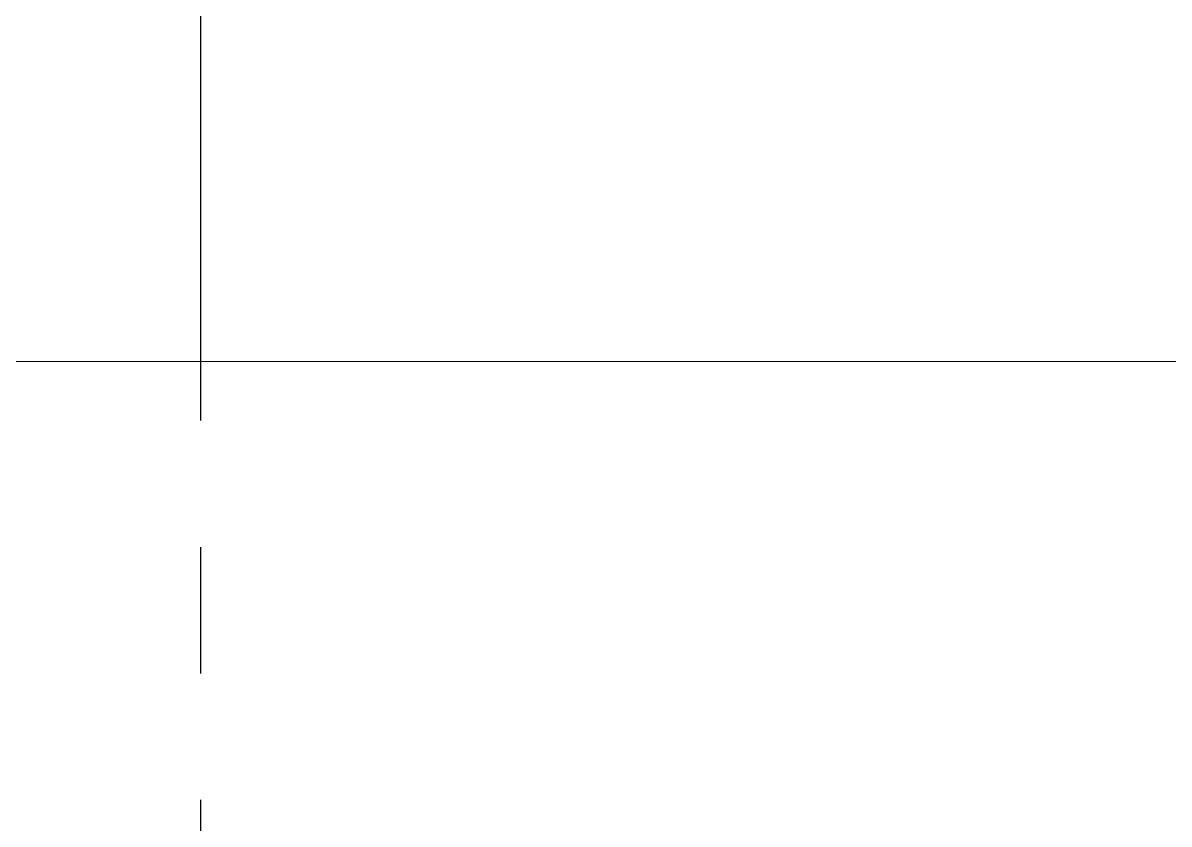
# Model space of a CAD drawing. Header units: inches. Extents: x -4110 to -1807, y 11006 to 12281.
# Drawn here: x -3787.5 to -3786.366, y 11122.732 to 11123.524 of the extents above; entities that cross this region are included whole.
import ezdxf

# ---------------------------------------------------------------- set-up
doc = ezdxf.new("R2010")
doc.units = ezdxf.units.IN
doc.header["$MEASUREMENT"] = 0
doc.linetypes.add('Grid Line 1_2_', pattern=[0.875, 0.5, -0.125, 0.125, -0.125])
for name, color, linetype, lineweight in [('0-1', 7, 'Continuous', 5), ('A-WALL', 113, 'Continuous', 18), ('A-WALL-PATT-5', 111, 'Continuous', 9), ('S-GRID-1', 1, 'Grid Line 1_2_', 30)]:
    doc.layers.add(name, color=color, linetype=linetype, lineweight=lineweight)

# ---------------------------------------------------------------- blocks, each defined once
blk = doc.blocks.new('CTR - 1st Phase - Structure_rvt-1-ENLARGED RCP - 1ST FLOOR PLAN - EAST')
at = {"layer": 'S-GRID-1'}
blk.add_line((-3787.3237, 11005.881), (-3787.3237, 12247.5006), dxfattribs=at)

msp = doc.modelspace()

# ---------------------------------------------------------------- hatches: boundary and pattern name
at = {"layer": 'A-WALL-PATT-5'}
h = msp.add_hatch(dxfattribs=at)
h.set_pattern_fill('FP_3', color=256, style=0, pattern_type=2)
h.set_pattern_definition([(45, (0, 0), (-6.335677, 6.335677), []), (45, (0, 9.6), (-6.335677, 6.335677), [])])
h.paths.add_polyline_path([(-3488.2437, 11123.1894), (-3486.6737, 11123.1906), (-3486.6737, 11123.6894), (-3823.8237, 11123.6894), (-3823.8237, 11123.1894), (-3499.1737, 11123.1894)], flags=0)
h = msp.add_hatch(dxfattribs=at)
h.set_pattern_fill('FP_2', color=256, style=0, pattern_type=2)
h.set_pattern_definition([(0, (0, 0), (20.48, 5.12), [0.845, -14.515, 0.845, -14.515, -81.92]), (0, (0, 0), (20.48, 5.12), [-30.72, 0.845, -29.875, 0.845, -14.515, -35.84]), (0, (0, 0), (20.48, 5.12), [-76.8, 0.845, -9.395, 0.845, -24.755]), (120, (7.68, 2.56), (-14.67405, 15.1762003), [0.845, -14.515, 0.845, -14.515, -81.92]), (120, (7.68, 2.56), (-14.67405, 15.1762003), [-30.72, 0.845, -29.875, 0.845, -14.515, -35.84]), (120, (7.68, 2.56), (-14.67405, 15.1762003), [-76.8, 0.845, -9.395, 0.845, -24.755]), (240, (10.24, 12.8), (-5.80595, -20.2962003), [0.845, -14.515, 0.845, -14.515, -81.92]), (240, (10.24, 12.8), (-5.80595, -20.2962003), [-30.72, 0.845, -29.875, 0.845, -14.515, -35.84]), (240, (10.24, 12.8), (-5.80595, -20.2962003), [-76.8, 0.845, -9.395, 0.845, -24.755])])
h.paths.add_polyline_path([(-3486.6737, 11122.5644), (-3486.6737, 11123.1894), (-3823.8237, 11123.1894), (-3823.8237, 11122.5644), (-3487.2987, 11122.5644)], flags=0)

# ---------------------------------------------------------------- linework, layer by layer
at = {"layer": 'A-WALL'}
msp.add_line((-3823.8237, 11123.1894), (-3486.6737, 11123.1894), dxfattribs=at)

# ---------------------------------------------------------------- block references
at = {"layer": '0-1'}
msp.add_blockref('CTR - 1st Phase - Structure_rvt-1-ENLARGED RCP - 1ST FLOOR PLAN - EAST', (0, 0), dxfattribs=at)

doc.saveas('drawing.dxf')
